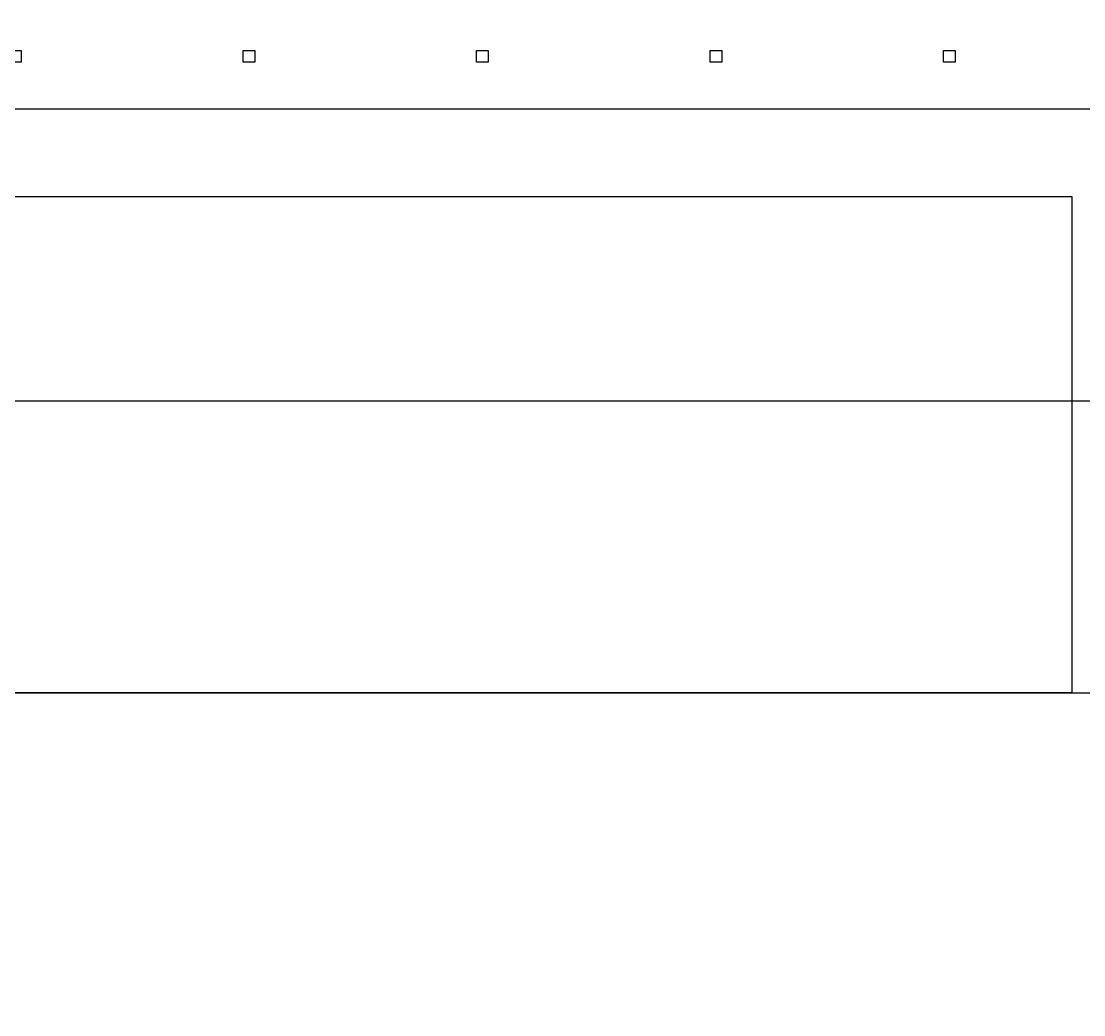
# Model space of a CAD drawing. Extents: x -50000 to 50000, y -50000 to 50000.
# Drawn here: x -25200 to -23380, y 34349 to 36050 of the extents above; entities that cross this region are included whole.
import ezdxf

# ---------------------------------------------------------------- set-up
doc = ezdxf.new("R2010")
doc.units = 0
for name, color, linetype in [('BASEMETAL3', 16, 'CONTINUOUS'), ('FRAME', 14, 'CONTINUOUS'), ('XOR', 5, 'CONTINUOUS')]:
    doc.layers.add(name, color=color, linetype=linetype)

# ---------------------------------------------------------------- blocks, each defined once
blk = doc.blocks.new('CHIP_RESONATOR1')
at = {"layer": 'BASEMETAL3'}
for points in [[(1700, 6000), (1700, 6850), (5300, 6850), (5300, 6000)], [(150, 1000), (150, 6000), (6850, 6000), (6850, 1000)]]:
    blk.add_lwpolyline(points, close=True, dxfattribs=at)
at = {"layer": 'FRAME'}
for points in [[(0, 0), (0, 7000), (7000, 7000), (7000, 0)], [(500, 500), (500, 6500), (6500, 6500), (6500, 500)]]:
    blk.add_lwpolyline(points, close=True, dxfattribs=at)
blk = doc.blocks.new('DICINGBORDER')
at = {"layer": 'XOR'}
for points in [[(3580, 7180), (3580, 7200), (3600, 7200), (3600, 7180)], [(3980, 7180), (3980, 7200), (4000, 7200), (4000, 7180)], [(4380, 7180), (4380, 7200), (4400, 7200), (4400, 7180)], [(4780, 7180), (4780, 7200), (4800, 7200), (4800, 7180)], [(5180, 7180), (5180, 7200), (5200, 7200), (5200, 7180)]]:
    blk.add_lwpolyline(points, close=True, dxfattribs=at)

msp = doc.modelspace()

# ---------------------------------------------------------------- linework, layer by layer
at = {"layer": 'FRAME'}
for radius in [50000, 49000]:
    msp.add_circle((0, 0), radius, dxfattribs=at)

# ---------------------------------------------------------------- block references
for name, p in [('DICINGBORDER', (-28800, 28800)), ('CHIP_RESONATOR1', (-28700, 28900))]:
    msp.add_blockref(name, p)

doc.saveas('drawing.dxf')
